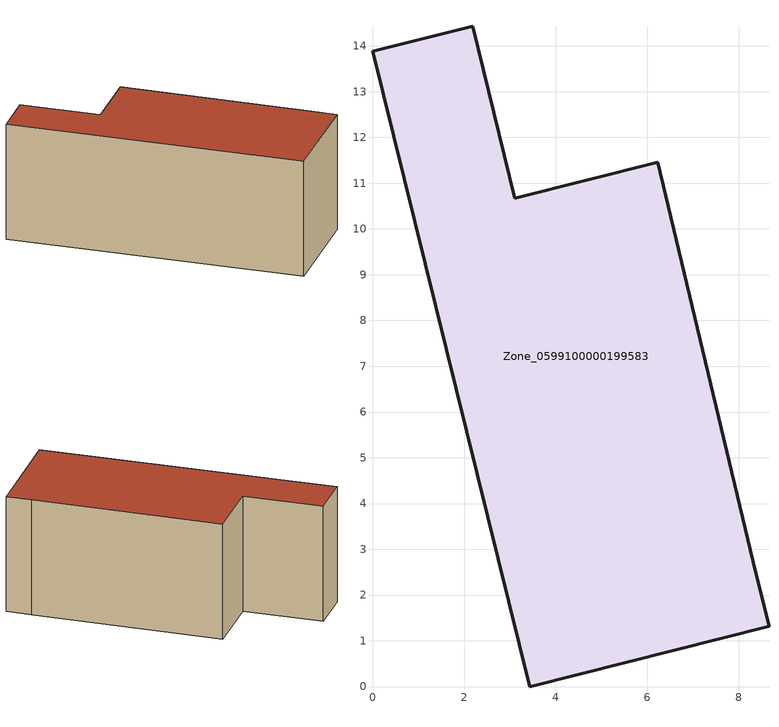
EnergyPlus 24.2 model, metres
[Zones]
Zone_0599100000199583
 floor ground (C_G): 3.11,10.68 6.23,11.46 8.37,2.48 8.66,1.32 3.44,0 0,13.88 2.19,14.43 z0
 wall outside (C_F): 3.44,0 8.66,1.32 8.37,2.48 6.23,11.46 3.11,10.68 2.19,14.43 0,13.88 3.44,0 z0:5.81
 roof outside (C_R): 2.19,14.43 0,13.88 3.44,0 8.66,1.32 8.37,2.48 6.23,11.46 3.11,10.68 z5.81
[BUILDING]
Pand.0599100000199583: North Axis=0; Terrain=City; Loads Convergence Tolerance Value=0.04; Temperature Convergence Tolerance Value=0.4; Solar Distribution=FullExterior; Maximum Number of Warmup Days=25; Minimum Number of Warmup Days=1
[Site:Location]
Rotterdam.The.Hague.AP_ZH_NLD Design_Conditions: Latitude=51.96; Longitude=4.45; Time Zone=1; Elevation=-4.5
[SITE:GROUNDTEMPERATURE:BUILDINGSURFACE]
18, 18, 18, 18, 18, 18, 18, 18, 18, 18, 18, 18
[MATERIAL] Thermal Absorptance=0.9; Solar Absorptance=0.7; Visible Absorptance=0.7
Name | Roughness | Thickness | Conductivity | Density | Specific Heat
G.TI.1975-1991 | MediumSmooth | 0.15 | 0.288461 | 540 | 1210
F.TI.1975-1991 | Rough | 0.3 | 0.230769 | 1920 | 840
R.TI.1975-1991 | MediumRough | 0.2 | 0.153846 | 1500 | 1000
[CONSTRUCTION]
C_G: G.TI.1975-1991
C_F: F.TI.1975-1991
C_R: R.TI.1975-1991
[ZONE]
Zone_0599100000199583: Type=1; Multiplier=1; Ceiling Height=Autocalculate; Volume=Autocalculate; Floor Area=autocalculate; Part of Total Floor Area=Yes
[ZONEINFILTRATION:DESIGNFLOWRATE]
Infil_Zone_0599100000199583: Zone or ZoneList or Space or SpaceList=Zone_0599100000199583; Schedule=AlwaysOn; Design Flow Rate Calculation Method=Flow/Area; Flow Rate per Floor Area=0.003; Constant Term Coefficient=1; Temperature Term Coefficient=0; Velocity Term Coefficient=0; Velocity Squared Term Coefficient=0
[HVACTEMPLATE:ZONE:IDEALLOADSAIRSYSTEM]
Zone_0599100000199583: Maximum Heating Supply Air Temperature=50; Minimum Cooling Supply Air Temperature=13; Maximum Heating Supply Air Humidity Ratio=0.0156; Minimum Cooling Supply Air Humidity Ratio=0.0077; Heating Limit=NoLimit; Cooling Limit=NoLimit; Dehumidification Control Type=ConstantSensibleHeatRatio; Cooling Sensible Heat Ratio=0.7; Dehumidification Setpoint=60; Humidification Control Type=None; Humidification Setpoint=30; Outdoor Air Method=None; Outdoor Air Flow Rate per Person=0.00944; Outdoor Air Flow Rate per Zone Floor Area=0; Outdoor Air Flow Rate per Zone=0; Demand Controlled Ventilation Type=None; Outdoor Air Economizer Type=NoEconomizer; Heat Recovery Type=None; Sensible Heat Recovery Effectiveness=0.7; Latent Heat Recovery Effectiveness=0.65
[ZONECONTROL:THERMOSTAT]
ThermostatControl_Zone_0599100000199583: Zone or ZoneList=Zone_0599100000199583; Control Type Schedule=DualSetpointControlType; Control 1=Thermostat_Zone_0599100000199583; Temperature Difference Between Cutout And Setpoint=0
[THERMOSTATSETPOINT:DUALSETPOINT]
Thermostat_Zone_0599100000199583: Heating Setpoint Temperature Schedule=HeatingSetpoint_Zone_0599100000199583; Cooling Setpoint Temperature Schedule=CoolingSetpoint_Zone_0599100000199583
[SCHEDULE:COMPACT]
HeatingSetpoint_Zone_0599100000199583: Through: 12/31, For: AllDays, Until: 24:00, 21
CoolingSetpoint_Zone_0599100000199583: Through: 12/31, For: AllDays, Until: 24:00, 24
DualSetpointControlType: Through: 12/31, For: AllDays, Until: 24:00, 4
AlwaysOn: Through: 12/31, For: AllDays, Until: 24:00, 1
